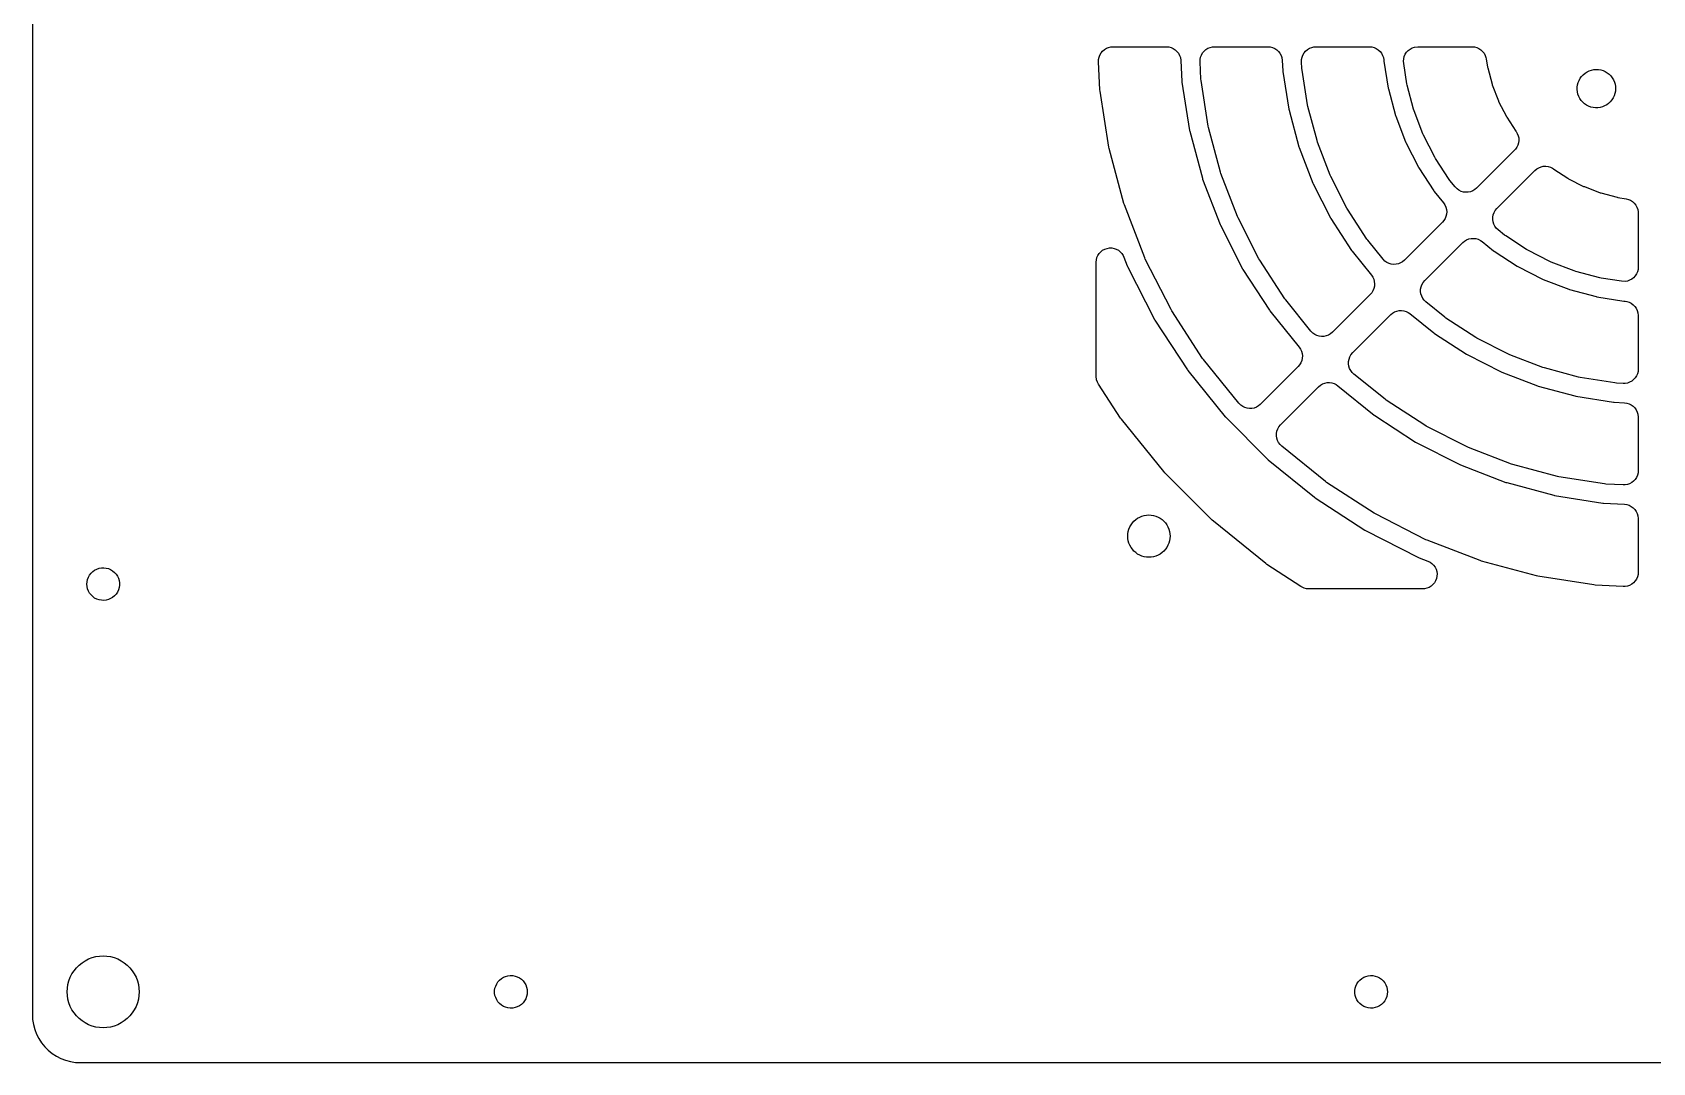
# Model space of a CAD drawing. Header units: metres. Extents: x -319 to 319, y -107 to 107.
# Drawn here: x -318.9 to -150, y -107.4 to 0 of the extents above; entities that cross this region are included whole.
import ezdxf

# ---------------------------------------------------------------- set-up
doc = ezdxf.new("R2010")
doc.units = ezdxf.units.M

msp = doc.modelspace()

# ---------------------------------------------------------------- linework, layer by layer
for p, q in [((-318.875, 102.375), (-318.875, -102.375)), ((-207.142, -1.78891), (-206.931, -1.65976)), ((-206.931, -1.65976), (-206.701, -1.56717)), ((-206.701, -1.56717), (-206.459, -1.51366)), ((-206.459, -1.51366), (-206.257, -1.5)), ((-206.257, -1.5), (-200.678, -1.5)), ((-200.678, -1.5), (-200.431, -1.52046)), ((-200.431, -1.52046), (-200.191, -1.58127)), ((-200.191, -1.58127), (-199.964, -1.68079)), ((-199.964, -1.68079), (-199.757, -1.81628)), ((-196.559, -1.78891), (-196.348, -1.65976)), ((-196.348, -1.65976), (-196.118, -1.56717)), ((-196.118, -1.56717), (-195.876, -1.51366)), ((-195.876, -1.51366), (-195.674, -1.5)), ((-195.674, -1.5), (-190.095, -1.5)), ((-190.095, -1.5), (-189.848, -1.52046)), ((-189.848, -1.52046), (-189.608, -1.58127)), ((-189.608, -1.58127), (-189.381, -1.68079)), ((-189.381, -1.68079), (-189.174, -1.81628)), ((-185.976, -1.78889), (-185.764, -1.65974)), ((-185.764, -1.65974), (-185.535, -1.56715)), ((-185.535, -1.56715), (-185.293, -1.51366)), ((-185.293, -1.51366), (-185.091, -1.5)), ((-185.091, -1.5), (-179.511, -1.5)), ((-179.511, -1.5), (-179.265, -1.52046)), ((-179.265, -1.52046), (-179.024, -1.58127)), ((-179.024, -1.58127), (-178.798, -1.68079)), ((-178.798, -1.68079), (-178.59, -1.81628)), ((-175.273, -1.73752), (-175.054, -1.6214)), ((-175.054, -1.6214), (-174.819, -1.54291)), ((-174.819, -1.54291), (-174.463, -1.5)), ((-174.463, -1.5), (-168.822, -1.5)), ((-168.822, -1.5), (-168.575, -1.52046)), ((-168.575, -1.52046), (-168.335, -1.58127)), ((-168.335, -1.58127), (-168.108, -1.68079)), ((-168.108, -1.68079), (-167.9, -1.81628)), ((-207.755, -3.07851), (-207.748, -2.83087)), ((-207.604, -5.97536), (-207.755, -3.07851)), ((-207.748, -2.83087), (-207.7, -2.58786)), ((-207.7, -2.58786), (-207.612, -2.35609)), ((-207.612, -2.35609), (-207.488, -2.14189)), ((-207.488, -2.14189), (-207.33, -1.9511)), ((-207.33, -1.9511), (-207.142, -1.78891)), ((-199.757, -1.81628), (-199.575, -1.98409)), ((-199.575, -1.98409), (-199.422, -2.17958)), ((-199.422, -2.17958), (-199.305, -2.39746)), ((-199.305, -2.39746), (-199.224, -2.63177)), ((-199.224, -2.63177), (-199.18, -2.92149)), ((-199.18, -2.92149), (-199.065, -5.11745)), ((-197.172, -3.07851), (-197.164, -2.83089)), ((-197.078, -4.86909), (-197.172, -3.07851)), ((-197.164, -2.83089), (-197.116, -2.58788)), ((-197.116, -2.58788), (-197.029, -2.35609)), ((-197.029, -2.35609), (-196.904, -2.14189)), ((-196.904, -2.14189), (-196.746, -1.9511)), ((-196.746, -1.9511), (-196.559, -1.78891)), ((-189.174, -1.81628), (-188.991, -1.98409)), ((-188.991, -1.98409), (-188.839, -2.17958)), ((-188.839, -2.17958), (-188.721, -2.39746)), ((-188.721, -2.39746), (-188.641, -2.63177)), ((-188.641, -2.63177), (-188.597, -2.92149)), ((-188.597, -2.92149), (-188.54, -4.0112)), ((-186.589, -3.07849), (-186.581, -2.83087)), ((-186.553, -3.76282), (-186.589, -3.07849)), ((-186.581, -2.83087), (-186.533, -2.58786)), ((-186.533, -2.58786), (-186.445, -2.35609)), ((-186.445, -2.35609), (-186.321, -2.14188)), ((-186.321, -2.14188), (-186.163, -1.95108)), ((-186.163, -1.95108), (-185.976, -1.78889)), ((-178.59, -1.81628), (-178.408, -1.98409)), ((-178.408, -1.98409), (-178.256, -2.17958)), ((-178.256, -2.17958), (-178.138, -2.39746)), ((-178.138, -2.39746), (-178.057, -2.63177)), ((-178.057, -2.63177), (-178.022, -2.86635)), ((-178.022, -2.86635), (-178.019, -2.866)), ((-178.019, -2.866), (-178.006, -2.98299)), ((-178.006, -2.98299), (-177.557, -5.81731)), ((-175.963, -2.98759), (-175.94, -2.74089)), ((-175.944, -3.23465), (-175.963, -2.98759)), ((-175.607, -5.36279), (-175.944, -3.23465)), ((-175.94, -2.74089), (-175.877, -2.50124)), ((-175.877, -2.50124), (-175.776, -2.27519)), ((-175.776, -2.27519), (-175.639, -2.06892)), ((-175.639, -2.06892), (-175.469, -1.88805)), ((-175.469, -1.88805), (-175.273, -1.73752)), ((-167.9, -1.81628), (-167.718, -1.98409)), ((-167.718, -1.98409), (-167.566, -2.17958)), ((-167.566, -2.17958), (-167.448, -2.39746)), ((-167.448, -2.39746), (-167.368, -2.63177)), ((-167.368, -2.63177), (-167.34, -2.76534)), ((-167.34, -2.76534), (-167.205, -3.61696)), ((-197.062, -5.02524), (-197.078, -4.86909)), ((-196.311, -9.76358), (-197.062, -5.02524)), ((-188.54, -4.0112), (-188.532, -4.08925)), ((-188.532, -4.08925), (-187.909, -8.0177)), ((-186.536, -3.91898), (-186.553, -3.76282)), ((-185.959, -7.56319), (-186.536, -3.91898)), ((-167.205, -3.61696), (-167.189, -3.69386)), ((-167.189, -3.69386), (-166.733, -5.39542)), ((-157.759, -5.22751), (-157.667, -4.99928)), ((-157.667, -4.99928), (-157.547, -4.78416)), ((-157.547, -4.78416), (-157.402, -4.58539)), ((-157.402, -4.58539), (-157.233, -4.40599)), ((-157.233, -4.40599), (-157.044, -4.24869)), ((-157.044, -4.24869), (-156.836, -4.11584)), ((-156.836, -4.11584), (-156.614, -4.00949)), ((-156.614, -4.00949), (-156.381, -3.93123)), ((-156.381, -3.93123), (-156.139, -3.88226)), ((-156.139, -3.88226), (-155.894, -3.86333)), ((-155.894, -3.86333), (-155.648, -3.87469)), ((-155.648, -3.87469), (-155.405, -3.91621)), ((-155.405, -3.91621), (-155.169, -3.98724)), ((-155.169, -3.98724), (-154.944, -4.0867)), ((-154.944, -4.0867), (-154.733, -4.21309)), ((-154.733, -4.21309), (-154.539, -4.3645)), ((-154.539, -4.3645), (-154.365, -4.53862)), ((-154.365, -4.53862), (-154.213, -4.73282)), ((-154.213, -4.73282), (-154.087, -4.94415)), ((-154.087, -4.94415), (-153.987, -5.1694)), ((-207.587, -6.1315), (-207.604, -5.97536)), ((-206.663, -11.964), (-207.587, -6.1315)), ((-199.065, -5.11745), (-199.057, -5.1955)), ((-199.057, -5.1955), (-198.261, -10.2181)), ((-177.557, -5.81731), (-177.541, -5.89426)), ((-177.541, -5.89426), (-176.798, -8.66583)), ((-175.574, -5.51637), (-175.607, -5.36279)), ((-174.906, -8.00992), (-175.574, -5.51637)), ((-166.733, -5.39542), (-166.709, -5.47032)), ((-166.709, -5.47032), (-166.077, -7.1151)), ((-157.861, -5.95546), (-157.857, -5.70924)), ((-157.834, -6.20027), (-157.861, -5.95546)), ((-157.857, -5.70924), (-157.823, -5.46536)), ((-157.778, -6.43997), (-157.834, -6.20027)), ((-157.823, -5.46536), (-157.759, -5.22751)), ((-157.693, -6.67093), (-157.778, -6.43997)), ((-157.58, -6.88963), (-157.693, -6.67093)), ((-154.009, -6.6142), (-154.116, -6.83629)), ((-153.931, -6.38072), (-154.009, -6.6142)), ((-153.987, -5.1694), (-153.916, -5.40518)), ((-153.882, -6.1394), (-153.931, -6.38072)), ((-153.916, -5.40518), (-153.875, -5.6479)), ((-153.863, -5.89389), (-153.882, -6.1394)), ((-153.875, -5.6479), (-153.863, -5.89389)), ((-187.909, -8.0177), (-187.893, -8.09465)), ((-187.893, -8.09465), (-186.864, -11.9363)), ((-185.927, -7.71677), (-185.959, -7.56319)), ((-184.972, -11.2803), (-185.927, -7.71677)), ((-174.858, -8.15924), (-174.906, -8.00992)), ((-173.933, -10.5695), (-174.858, -8.15924)), ((-166.077, -7.1151), (-166.045, -7.18683)), ((-166.045, -7.18683), (-165.245, -8.75652)), ((-157.44, -7.09279), (-157.58, -6.88963)), ((-157.277, -7.2773), (-157.44, -7.09279)), ((-157.093, -7.44037), (-157.277, -7.2773)), ((-156.89, -7.57953), (-157.093, -7.44037)), ((-156.671, -7.69267), (-156.89, -7.57953)), ((-156.44, -7.77808), (-156.671, -7.69267)), ((-156.2, -7.83446), (-156.44, -7.77808)), ((-155.955, -7.86095), (-156.2, -7.83446)), ((-155.709, -7.85716), (-155.955, -7.86095)), ((-155.465, -7.82314), (-155.709, -7.85716)), ((-155.228, -7.75941), (-155.465, -7.82314)), ((-154.999, -7.66693), (-155.228, -7.75941)), ((-154.784, -7.5471), (-154.999, -7.66693)), ((-154.585, -7.40175), (-154.784, -7.5471)), ((-154.406, -7.23308), (-154.585, -7.40175)), ((-154.249, -7.04364), (-154.406, -7.23308)), ((-154.116, -6.83629), (-154.249, -7.04364)), ((-196.279, -9.91716), (-196.311, -9.76358)), ((-195.037, -14.5508), (-196.279, -9.91716)), ((-176.798, -8.66583), (-176.774, -8.74074)), ((-176.774, -8.74074), (-175.746, -11.4198)), ((-165.245, -8.75652), (-165.206, -8.82471)), ((-165.206, -8.82471), (-164.247, -10.3024)), ((-198.261, -10.2181), (-198.245, -10.2951)), ((-198.245, -10.2951), (-196.929, -15.2067)), ((-184.923, -11.4297), (-184.972, -11.2803)), ((-183.601, -14.8742), (-184.923, -11.4297)), ((-175.746, -11.4198), (-175.714, -11.4915)), ((-175.714, -11.4915), (-174.411, -14.0483)), ((-173.869, -10.713), (-173.933, -10.5695)), ((-172.697, -13.0134), (-173.869, -10.713)), ((-164.247, -10.3024), (-164.232, -10.3218)), ((-164.232, -10.3218), (-164.104, -10.5335)), ((-164.044, -11.7372), (-164.151, -11.9606)), ((-164.104, -10.5335), (-164.012, -10.7636)), ((-163.975, -11.4991), (-164.044, -11.7372)), ((-164.012, -10.7636), (-163.959, -11.0056)), ((-163.947, -11.2531), (-163.975, -11.4991)), ((-163.959, -11.0056), (-163.947, -11.2531)), ((-206.631, -12.1176), (-206.663, -11.964)), ((-205.102, -17.8212), (-206.631, -12.1176)), ((-186.864, -11.9363), (-186.839, -12.0112)), ((-186.839, -12.0112), (-185.414, -15.7243)), ((-172.618, -13.1493), (-172.697, -13.0134)), ((-171.212, -15.3145), (-172.618, -13.1493)), ((-164.385, -12.264), (-168.35, -16.2289)), ((-164.293, -12.1634), (-164.385, -12.264)), ((-164.151, -11.9606), (-164.293, -12.1634)), ((-194.989, -14.7001), (-195.037, -14.5508)), ((-193.269, -19.1789), (-194.989, -14.7001)), ((-183.537, -15.0176), (-183.601, -14.8742)), ((-181.862, -18.305), (-183.537, -15.0176)), ((-174.411, -14.0483), (-174.372, -14.1162)), ((-174.372, -14.1162), (-172.809, -16.523)), ((-166.229, -18.3502), (-162.264, -14.3854)), ((-162.264, -14.3854), (-162.075, -14.2252)), ((-162.075, -14.2252), (-161.862, -14.0984)), ((-161.862, -14.0984), (-161.631, -14.0084)), ((-161.631, -14.0084), (-161.389, -13.9575)), ((-161.389, -13.9575), (-161.141, -13.9473)), ((-161.141, -13.9473), (-160.896, -13.9779)), ((-160.896, -13.9779), (-160.658, -14.0486)), ((-160.658, -14.0486), (-160.436, -14.1574)), ((-160.436, -14.1574), (-160.322, -14.2324)), ((-160.322, -14.2324), (-160.302, -14.2466)), ((-160.302, -14.2466), (-158.825, -15.2061)), ((-196.929, -15.2067), (-196.905, -15.2816)), ((-196.905, -15.2816), (-195.082, -20.029)), ((-185.414, -15.7243), (-185.382, -15.796)), ((-185.382, -15.796), (-183.576, -19.34)), ((-172.809, -16.523), (-172.763, -16.5865)), ((-172.763, -16.5865), (-171.798, -17.7773)), ((-171.12, -15.4415), (-171.212, -15.3145)), ((-170.577, -16.1122), (-171.12, -15.4415)), ((-170.38, -16.3129), (-170.577, -16.1122)), ((-170.179, -16.4568), (-170.38, -16.3129)), ((-169.956, -16.5656), (-170.179, -16.4568)), ((-169.719, -16.6363), (-169.956, -16.5656)), ((-169.473, -16.667), (-169.719, -16.6363)), ((-169.225, -16.6567), (-169.473, -16.667)), ((-168.983, -16.6059), (-169.225, -16.6567)), ((-168.752, -16.5158), (-168.983, -16.6059)), ((-168.539, -16.389), (-168.752, -16.5158)), ((-168.35, -16.2289), (-168.539, -16.389)), ((-158.825, -15.2061), (-158.757, -15.2455)), ((-158.757, -15.2455), (-157.187, -16.0453)), ((-157.187, -16.0453), (-157.115, -16.0773)), ((-157.115, -16.0773), (-155.47, -16.7086)), ((-155.47, -16.7086), (-155.395, -16.733)), ((-155.395, -16.733), (-153.694, -17.1889)), ((-205.054, -17.9705), (-205.102, -17.8212)), ((-202.938, -23.4834), (-205.054, -17.9705)), ((-181.784, -18.4409), (-181.862, -18.305)), ((-179.774, -21.5352), (-181.784, -18.4409)), ((-171.798, -17.7773), (-171.659, -17.9821)), ((-171.659, -17.9821), (-171.555, -18.207)), ((-171.555, -18.207), (-171.489, -18.4459)), ((-171.489, -18.4459), (-171.464, -18.6924)), ((-166.53, -18.782), (-166.408, -18.5664)), ((-166.408, -18.5664), (-166.229, -18.3502)), ((-153.694, -17.1889), (-153.617, -17.2052)), ((-153.617, -17.2052), (-152.765, -17.3401)), ((-152.765, -17.3401), (-152.525, -17.399)), ((-152.525, -17.399), (-152.297, -17.4966)), ((-152.297, -17.4966), (-152.088, -17.6304)), ((-152.088, -17.6304), (-151.905, -17.7966)), ((-151.905, -17.7966), (-151.751, -17.9909)), ((-151.751, -17.9909), (-151.631, -18.2078)), ((-151.631, -18.2078), (-151.549, -18.4414)), ((-151.549, -18.4414), (-151.506, -18.6854)), ((-195.082, -20.029), (-195.05, -20.1008)), ((-195.05, -20.1008), (-192.742, -24.6316)), ((-193.205, -19.3223), (-193.269, -19.1789)), ((-191.028, -23.5965), (-193.205, -19.3223)), ((-183.576, -19.34), (-183.537, -19.408)), ((-183.537, -19.408), (-181.371, -22.7437)), ((-171.903, -19.782), (-175.865, -23.7434)), ((-171.763, -19.6196), (-171.903, -19.782)), ((-171.631, -19.4097), (-171.763, -19.6196)), ((-171.536, -19.1809), (-171.631, -19.4097)), ((-171.48, -18.9396), (-171.536, -19.1809)), ((-171.464, -18.6924), (-171.48, -18.9396)), ((-166.665, -19.5059), (-166.66, -19.2582)), ((-166.629, -19.751), (-166.665, -19.5059)), ((-166.66, -19.2582), (-166.615, -19.0147)), ((-166.553, -19.9868), (-166.629, -19.751)), ((-166.615, -19.0147), (-166.53, -18.782)), ((-166.44, -20.2069), (-166.553, -19.9868)), ((-166.291, -20.4053), (-166.44, -20.2069)), ((-151.506, -18.6854), (-151.5, -18.8217)), ((-151.5, -18.8217), (-151.5, -24.4627)), ((-179.682, -21.6622), (-179.774, -21.5352)), ((-178.091, -23.6267), (-179.682, -21.6622)), ((-173.743, -25.8647), (-169.782, -21.9033)), ((-169.782, -21.9033), (-169.593, -21.7432)), ((-169.593, -21.7432), (-169.38, -21.6164)), ((-169.38, -21.6164), (-169.149, -21.5263)), ((-169.149, -21.5263), (-168.907, -21.4755)), ((-168.907, -21.4755), (-168.659, -21.4652)), ((-168.659, -21.4652), (-168.413, -21.4959)), ((-168.413, -21.4959), (-168.176, -21.5666)), ((-168.176, -21.5666), (-167.953, -21.6754)), ((-167.953, -21.6754), (-167.777, -21.7982)), ((-167.777, -21.7982), (-166.586, -22.7626)), ((-166.112, -20.5766), (-166.291, -20.4053)), ((-165.441, -21.1198), (-166.112, -20.5766)), ((-165.314, -21.2121), (-165.441, -21.1198)), ((-163.149, -22.6181), (-165.314, -21.2121)), ((-207.98, -23.7152), (-207.919, -23.4751)), ((-207.919, -23.4751), (-207.819, -23.2482)), ((-207.819, -23.2482), (-207.684, -23.0408)), ((-207.684, -23.0408), (-207.516, -22.8585)), ((-207.516, -22.8585), (-207.32, -22.7064)), ((-207.32, -22.7064), (-207.103, -22.5885)), ((-207.103, -22.5885), (-206.868, -22.508)), ((-206.868, -22.508), (-206.624, -22.4672)), ((-206.624, -22.4672), (-206.376, -22.4672)), ((-206.376, -22.4672), (-206.132, -22.508)), ((-206.132, -22.508), (-205.897, -22.5885)), ((-205.897, -22.5885), (-205.68, -22.7064)), ((-205.68, -22.7064), (-205.484, -22.8585)), ((-205.484, -22.8585), (-205.316, -23.0408)), ((-205.316, -23.0408), (-205.181, -23.2482)), ((-205.181, -23.2482), (-205.1, -23.4246)), ((-205.1, -23.4246), (-204.751, -24.3336)), ((-202.874, -23.6268), (-202.938, -23.4834)), ((-200.193, -28.8883), (-202.874, -23.6268)), ((-190.949, -23.7325), (-191.028, -23.5965)), ((-181.371, -22.7437), (-181.325, -22.8073)), ((-181.325, -22.8073), (-179.313, -25.2918)), ((-177.895, -23.8273), (-178.091, -23.6267)), ((-166.586, -22.7626), (-166.523, -22.8087)), ((-166.523, -22.8087), (-164.116, -24.3717)), ((-163.013, -22.6967), (-163.149, -22.6181)), ((-160.713, -23.8688), (-163.013, -22.6967)), ((-208, -23.9621), (-207.98, -23.7152)), ((-208, -35.8425), (-208, -23.9621)), ((-204.751, -24.3336), (-204.719, -24.4054)), ((-204.719, -24.4054), (-201.907, -29.9233)), ((-192.742, -24.6316), (-192.703, -24.6995)), ((-192.703, -24.6995), (-189.933, -28.9644)), ((-188.336, -27.7558), (-190.949, -23.7325)), ((-179.313, -25.2918), (-179.173, -25.4966)), ((-177.693, -23.9713), (-177.895, -23.8273)), ((-177.471, -24.0801), (-177.693, -23.9713)), ((-177.233, -24.1508), (-177.471, -24.0801)), ((-176.987, -24.1814), (-177.233, -24.1508)), ((-176.74, -24.1712), (-176.987, -24.1814)), ((-176.497, -24.1204), (-176.74, -24.1712)), ((-176.267, -24.0303), (-176.497, -24.1204)), ((-176.054, -23.9035), (-176.267, -24.0303)), ((-175.865, -23.7434), (-176.054, -23.9035)), ((-164.116, -24.3717), (-164.048, -24.4109)), ((-164.048, -24.4109), (-161.491, -25.7137)), ((-160.57, -23.9326), (-160.713, -23.8688)), ((-158.159, -24.8578), (-160.57, -23.9326)), ((-158.01, -24.9063), (-158.159, -24.8578)), ((-155.516, -25.5745), (-158.01, -24.9063)), ((-151.681, -25.1766), (-151.816, -25.384)), ((-151.581, -24.9497), (-151.681, -25.1766)), ((-151.52, -24.7095), (-151.581, -24.9497)), ((-151.5, -24.4627), (-151.52, -24.7095)), ((-179.146, -26.9241), (-179.277, -27.1341)), ((-179.173, -25.4966), (-179.069, -25.7215)), ((-179.051, -26.6954), (-179.146, -26.9241)), ((-179.069, -25.7215), (-179.004, -25.9604)), ((-178.994, -26.4541), (-179.051, -26.6954)), ((-179.004, -25.9604), (-178.979, -26.2069)), ((-178.979, -26.2069), (-178.994, -26.4541)), ((-174.18, -27.0204), (-174.175, -26.7727)), ((-174.175, -26.7727), (-174.129, -26.5291)), ((-174.129, -26.5291), (-174.045, -26.2964)), ((-174.045, -26.2964), (-173.922, -26.0809)), ((-173.922, -26.0809), (-173.743, -25.8647)), ((-161.491, -25.7137), (-161.42, -25.7456)), ((-161.42, -25.7456), (-158.741, -26.774)), ((-158.741, -26.774), (-158.666, -26.7983)), ((-158.666, -26.7983), (-155.894, -27.5409)), ((-155.363, -25.6071), (-155.516, -25.5745)), ((-153.235, -25.9442), (-155.363, -25.6071)), ((-152.876, -25.9575), (-153.235, -25.9442)), ((-152.632, -25.9168), (-152.876, -25.9575)), ((-152.397, -25.8363), (-152.632, -25.9168)), ((-152.18, -25.7184), (-152.397, -25.8363)), ((-151.984, -25.5663), (-152.18, -25.7184)), ((-151.816, -25.384), (-151.984, -25.5663)), ((-188.244, -27.8829), (-188.336, -27.7558)), ((-185.606, -31.1411), (-188.244, -27.8829)), ((-179.418, -27.2964), (-183.379, -31.2578)), ((-179.277, -27.1341), (-179.418, -27.2964)), ((-174.144, -27.2655), (-174.18, -27.0204)), ((-174.068, -27.5013), (-174.144, -27.2655)), ((-173.954, -27.7214), (-174.068, -27.5013)), ((-173.806, -27.9198), (-173.954, -27.7214)), ((-173.627, -28.0911), (-173.806, -27.9198)), ((-171.662, -29.6819), (-173.627, -28.0911)), ((-155.894, -27.5409), (-155.817, -27.5573)), ((-155.817, -27.5573), (-152.983, -28.0062)), ((-152.983, -28.0062), (-152.866, -28.0185)), ((-152.866, -28.0185), (-152.866, -28.0211)), ((-152.866, -28.0211), (-152.676, -28.0469)), ((-152.676, -28.0469), (-152.439, -28.1202)), ((-152.439, -28.1202), (-152.218, -28.2314)), ((-152.218, -28.2314), (-152.018, -28.3776)), ((-152.018, -28.3776), (-151.845, -28.5547)), ((-151.845, -28.5547), (-151.703, -28.7579)), ((-201.907, -29.9233), (-201.868, -29.9912)), ((-201.868, -29.9912), (-198.495, -35.1852)), ((-200.114, -29.0243), (-200.193, -28.8883)), ((-196.898, -33.9766), (-200.114, -29.0243)), ((-189.933, -28.9644), (-189.887, -29.0279)), ((-189.887, -29.0279), (-186.827, -32.8063)), ((-181.258, -33.3792), (-177.296, -29.4178)), ((-177.296, -29.4178), (-177.107, -29.2576)), ((-177.107, -29.2576), (-176.895, -29.1308)), ((-176.895, -29.1308), (-176.664, -29.0408)), ((-176.664, -29.0408), (-176.421, -28.9899)), ((-176.421, -28.9899), (-176.174, -28.9797)), ((-176.174, -28.9797), (-175.928, -29.0103)), ((-175.928, -29.0103), (-175.691, -29.081)), ((-175.691, -29.081), (-175.468, -29.1898)), ((-175.468, -29.1898), (-175.292, -29.3127)), ((-175.292, -29.3127), (-172.807, -31.3246)), ((-171.535, -29.7742), (-171.662, -29.6819)), ((-168.441, -31.7836), (-171.535, -29.7742)), ((-151.703, -28.7579), (-151.597, -28.9816)), ((-151.597, -28.9816), (-151.529, -29.2198)), ((-151.529, -29.2198), (-151.5, -29.5115)), ((-151.5, -29.5115), (-151.5, -35.0907)), ((-185.409, -31.3418), (-185.606, -31.1411)), ((-185.208, -31.4857), (-185.409, -31.3418)), ((-184.985, -31.5946), (-185.208, -31.4857)), ((-184.748, -31.6653), (-184.985, -31.5946)), ((-184.502, -31.6959), (-184.748, -31.6653)), ((-184.254, -31.6857), (-184.502, -31.6959)), ((-184.012, -31.6348), (-184.254, -31.6857)), ((-183.781, -31.5448), (-184.012, -31.6348)), ((-183.568, -31.418), (-183.781, -31.5448)), ((-183.379, -31.2578), (-183.568, -31.418)), ((-172.807, -31.3246), (-172.744, -31.3708)), ((-172.744, -31.3708), (-169.408, -33.5371)), ((-168.305, -31.8621), (-168.441, -31.7836)), ((-165.018, -33.5371), (-168.305, -31.8621)), ((-186.827, -32.8063), (-186.688, -33.011)), ((-186.688, -33.011), (-186.584, -33.2359)), ((-186.584, -33.2359), (-186.518, -33.4749)), ((-186.518, -33.4749), (-186.493, -33.7213)), ((-186.493, -33.7213), (-186.509, -33.9686)), ((-181.559, -33.8109), (-181.437, -33.5953)), ((-181.437, -33.5953), (-181.258, -33.3792)), ((-169.408, -33.5371), (-169.34, -33.5763)), ((-169.34, -33.5763), (-165.796, -35.382)), ((-164.874, -33.601), (-165.018, -33.5371)), ((-161.43, -34.9232), (-164.874, -33.601)), ((-198.495, -35.1852), (-198.449, -35.2486)), ((-198.449, -35.2486), (-194.551, -40.0616)), ((-196.806, -34.1036), (-196.898, -33.9766)), ((-193.12, -38.6556), (-196.806, -34.1036)), ((-186.932, -34.8109), (-190.894, -38.7723)), ((-186.792, -34.6486), (-186.932, -34.8109)), ((-186.66, -34.4386), (-186.792, -34.6486)), ((-186.565, -34.2098), (-186.66, -34.4386)), ((-186.509, -33.9686), (-186.565, -34.2098)), ((-181.694, -34.5348), (-181.689, -34.2871)), ((-181.658, -34.7799), (-181.694, -34.5348)), ((-181.689, -34.2871), (-181.644, -34.0436)), ((-181.582, -35.0157), (-181.658, -34.7799)), ((-181.644, -34.0436), (-181.559, -33.8109)), ((-181.469, -35.2359), (-181.582, -35.0157)), ((-181.32, -35.4342), (-181.469, -35.2359)), ((-181.141, -35.6055), (-181.32, -35.4342)), ((-165.796, -35.382), (-165.724, -35.414)), ((-165.724, -35.414), (-162.011, -36.8393)), ((-161.28, -34.9717), (-161.43, -34.9232)), ((-157.717, -35.9265), (-161.28, -34.9717)), ((-151.52, -35.3376), (-151.581, -35.5778)), ((-151.5, -35.0907), (-151.52, -35.3376)), ((-207.955, -36.2067), (-208, -35.8425)), ((-207.875, -36.4413), (-207.955, -36.2067)), ((-207.758, -36.6595), (-207.875, -36.4413)), ((-205.461, -40.1973), (-207.758, -36.6595)), ((-188.772, -40.8936), (-184.811, -36.9322)), ((-184.811, -36.9322), (-184.622, -36.7721)), ((-184.622, -36.7721), (-184.409, -36.6453)), ((-184.409, -36.6453), (-184.178, -36.5552)), ((-184.178, -36.5552), (-183.936, -36.5044)), ((-183.936, -36.5044), (-183.688, -36.4942)), ((-183.688, -36.4942), (-183.442, -36.5248)), ((-183.442, -36.5248), (-183.205, -36.5955)), ((-183.205, -36.5955), (-182.982, -36.7043)), ((-182.982, -36.7043), (-182.806, -36.8271)), ((-182.806, -36.8271), (-179.028, -39.8868)), ((-177.883, -38.244), (-181.141, -35.6055)), ((-162.011, -36.8393), (-161.936, -36.8637)), ((-161.936, -36.8637), (-158.095, -37.893)), ((-157.563, -35.9592), (-157.717, -35.9265)), ((-153.919, -36.5364), (-157.563, -35.9592)), ((-153.763, -36.5528), (-153.919, -36.5364)), ((-153.078, -36.5887), (-153.763, -36.5528)), ((-152.876, -36.5856), (-153.078, -36.5887)), ((-152.632, -36.5448), (-152.876, -36.5856)), ((-152.397, -36.4644), (-152.632, -36.5448)), ((-152.18, -36.3465), (-152.397, -36.4644)), ((-151.984, -36.1943), (-152.18, -36.3465)), ((-151.816, -36.012), (-151.984, -36.1943)), ((-151.681, -35.8046), (-151.816, -36.012)), ((-151.581, -35.5778), (-151.681, -35.8046)), ((-192.924, -38.8562), (-193.12, -38.6556)), ((-190.894, -38.7723), (-191.083, -38.9324)), ((-177.756, -38.3363), (-177.883, -38.244)), ((-173.732, -40.9491), (-177.756, -38.3363)), ((-158.095, -37.893), (-158.018, -37.9094)), ((-158.018, -37.9094), (-154.089, -38.5316)), ((-154.089, -38.5316), (-154.011, -38.5398)), ((-154.011, -38.5398), (-152.921, -38.5969)), ((-152.921, -38.5969), (-152.676, -38.6302)), ((-152.676, -38.6302), (-152.439, -38.7036)), ((-152.439, -38.7036), (-152.218, -38.8148)), ((-152.218, -38.8148), (-152.018, -38.961)), ((-205.368, -40.3243), (-205.461, -40.1973)), ((-200.955, -45.7745), (-205.368, -40.3243)), ((-194.551, -40.0616), (-194.499, -40.1199)), ((-194.499, -40.1199), (-190.12, -44.4989)), ((-192.722, -39.0002), (-192.924, -38.8562)), ((-192.5, -39.109), (-192.722, -39.0002)), ((-192.262, -39.1797), (-192.5, -39.109)), ((-192.016, -39.2103), (-192.262, -39.1797)), ((-191.769, -39.2001), (-192.016, -39.2103)), ((-191.526, -39.1493), (-191.769, -39.2001)), ((-191.295, -39.0592), (-191.526, -39.1493)), ((-191.083, -38.9324), (-191.295, -39.0592)), ((-179.028, -39.8868), (-178.964, -39.9329)), ((-178.964, -39.9329), (-174.7, -42.7025)), ((-152.018, -38.961), (-151.845, -39.1381)), ((-151.845, -39.1381), (-151.703, -39.3413)), ((-151.703, -39.3413), (-151.597, -39.565)), ((-151.597, -39.565), (-151.529, -39.8032)), ((-151.529, -39.8032), (-151.5, -40.0948)), ((-151.5, -40.0948), (-151.5, -45.6741)), ((-189.209, -42.0493), (-189.204, -41.8016)), ((-189.173, -42.2944), (-189.209, -42.0493)), ((-189.204, -41.8016), (-189.158, -41.558)), ((-189.158, -41.558), (-189.073, -41.3253)), ((-189.073, -41.3253), (-188.951, -41.1098)), ((-188.951, -41.1098), (-188.772, -40.8936)), ((-173.597, -41.0276), (-173.732, -40.9491)), ((-169.322, -43.2054), (-173.597, -41.0276)), ((-189.097, -42.5302), (-189.173, -42.2944)), ((-188.983, -42.7503), (-189.097, -42.5302)), ((-188.835, -42.9487), (-188.983, -42.7503)), ((-188.656, -43.12), (-188.835, -42.9487)), ((-184.104, -46.8061), (-188.656, -43.12)), ((-174.7, -42.7025), (-174.632, -42.7418)), ((-174.632, -42.7418), (-170.101, -45.0504)), ((-169.179, -43.2693), (-169.322, -43.2054)), ((-164.7, -44.9885), (-169.179, -43.2693)), ((-190.12, -44.4989), (-190.062, -44.5514)), ((-190.062, -44.5514), (-185.249, -48.4489)), ((-170.101, -45.0504), (-170.029, -45.0823)), ((-170.029, -45.0823), (-165.282, -46.9047)), ((-164.551, -45.037), (-164.7, -44.9885)), ((-159.917, -46.2786), (-164.551, -45.037)), ((-200.85, -45.8911), (-200.955, -45.7745)), ((-195.891, -50.8497), (-200.85, -45.8911)), ((-183.977, -46.8984), (-184.104, -46.8061)), ((-179.024, -50.1145), (-183.977, -46.8984)), ((-165.282, -46.9047), (-165.207, -46.929)), ((-165.207, -46.929), (-160.295, -48.2451)), ((-159.764, -46.3113), (-159.917, -46.2786)), ((-155.025, -47.0618), (-159.764, -46.3113)), ((-154.869, -47.0782), (-155.025, -47.0618)), ((-153.079, -47.172), (-154.869, -47.0782)), ((-152.876, -47.1689), (-153.079, -47.172)), ((-152.632, -47.1282), (-152.876, -47.1689)), ((-152.397, -47.0477), (-152.632, -47.1282)), ((-152.18, -46.9298), (-152.397, -47.0477)), ((-151.984, -46.7776), (-152.18, -46.9298)), ((-151.816, -46.5954), (-151.984, -46.7776)), ((-151.681, -46.388), (-151.816, -46.5954)), ((-151.581, -46.1611), (-151.681, -46.388)), ((-151.52, -45.9209), (-151.581, -46.1611)), ((-151.5, -45.6741), (-151.52, -45.9209)), ((-185.249, -48.4489), (-185.185, -48.495)), ((-185.185, -48.495), (-179.991, -51.868)), ((-160.295, -48.2451), (-160.218, -48.2614)), ((-160.218, -48.2614), (-155.195, -49.0569)), ((-203.874, -50.7773), (-203.672, -50.6343)), ((-203.672, -50.6343), (-203.456, -50.5147)), ((-203.456, -50.5147), (-203.228, -50.4202)), ((-203.228, -50.4202), (-202.99, -50.3518)), ((-202.99, -50.3518), (-202.747, -50.3104)), ((-202.747, -50.3104), (-202.5, -50.2965)), ((-202.5, -50.2965), (-202.253, -50.3104)), ((-202.253, -50.3104), (-202.01, -50.3518)), ((-202.01, -50.3518), (-201.772, -50.4202)), ((-201.772, -50.4202), (-201.544, -50.5147)), ((-201.544, -50.5147), (-201.328, -50.6343)), ((-201.328, -50.6343), (-201.126, -50.7773)), ((-178.888, -50.193), (-179.024, -50.1145)), ((-173.627, -52.8738), (-178.888, -50.193)), ((-155.195, -49.0569), (-155.117, -49.0651)), ((-155.117, -49.0651), (-152.921, -49.1802)), ((-152.921, -49.1802), (-152.676, -49.2136)), ((-152.676, -49.2136), (-152.439, -49.2869)), ((-152.439, -49.2869), (-152.218, -49.3981)), ((-152.218, -49.3981), (-152.018, -49.5443)), ((-152.018, -49.5443), (-151.845, -49.7214)), ((-151.845, -49.7214), (-151.703, -49.9246)), ((-151.703, -49.9246), (-151.597, -50.1483)), ((-151.597, -50.1483), (-151.529, -50.3865)), ((-151.529, -50.3865), (-151.5, -50.6782)), ((-204.703, -52.5), (-204.69, -52.2533)), ((-204.69, -52.2533), (-204.648, -52.0097)), ((-204.648, -52.0097), (-204.58, -51.7722)), ((-204.58, -51.7722), (-204.485, -51.5439)), ((-204.485, -51.5439), (-204.366, -51.3277)), ((-204.366, -51.3277), (-204.223, -51.1262)), ((-204.223, -51.1262), (-204.058, -50.9419)), ((-204.058, -50.9419), (-203.874, -50.7773)), ((-201.126, -50.7773), (-200.942, -50.9419)), ((-200.942, -50.9419), (-200.777, -51.1262)), ((-200.777, -51.1262), (-200.634, -51.3277)), ((-200.634, -51.3277), (-200.515, -51.5439)), ((-200.515, -51.5439), (-200.42, -51.7722)), ((-200.42, -51.7722), (-200.352, -52.0097)), ((-200.352, -52.0097), (-200.31, -52.2533)), ((-200.31, -52.2533), (-200.297, -52.5)), ((-195.774, -50.9548), (-195.891, -50.8497)), ((-190.324, -55.3682), (-195.774, -50.9548)), ((-179.991, -51.868), (-179.923, -51.9072)), ((-179.923, -51.9072), (-174.405, -54.7187)), ((-151.5, -50.6782), (-151.5, -56.2574)), ((-204.69, -52.7467), (-204.703, -52.5)), ((-204.648, -52.9903), (-204.69, -52.7467)), ((-204.58, -53.2278), (-204.648, -52.9903)), ((-204.485, -53.456), (-204.58, -53.2278)), ((-204.366, -53.6723), (-204.485, -53.456)), ((-204.223, -53.8738), (-204.366, -53.6723)), ((-204.058, -54.0581), (-204.223, -53.8738)), ((-200.777, -53.8738), (-200.942, -54.0581)), ((-200.634, -53.6723), (-200.777, -53.8738)), ((-200.515, -53.456), (-200.634, -53.6723)), ((-200.42, -53.2278), (-200.515, -53.456)), ((-200.352, -52.9903), (-200.42, -53.2278)), ((-200.31, -52.7467), (-200.352, -52.9903)), ((-200.297, -52.5), (-200.31, -52.7467)), ((-173.483, -52.9377), (-173.627, -52.8738)), ((-167.971, -55.0539), (-173.483, -52.9377)), ((-203.874, -54.2227), (-204.058, -54.0581)), ((-203.672, -54.3657), (-203.874, -54.2227)), ((-203.456, -54.4852), (-203.672, -54.3657)), ((-203.228, -54.5798), (-203.456, -54.4852)), ((-202.99, -54.6482), (-203.228, -54.5798)), ((-202.747, -54.6896), (-202.99, -54.6482)), ((-202.5, -54.7035), (-202.747, -54.6896)), ((-202.253, -54.6896), (-202.5, -54.7035)), ((-202.01, -54.6482), (-202.253, -54.6896)), ((-201.772, -54.5798), (-202.01, -54.6482)), ((-201.544, -54.4852), (-201.772, -54.5798)), ((-201.328, -54.3657), (-201.544, -54.4852)), ((-201.126, -54.2227), (-201.328, -54.3657)), ((-200.942, -54.0581), (-201.126, -54.2227)), ((-190.197, -55.4605), (-190.324, -55.3682)), ((-186.659, -57.758), (-190.197, -55.4605)), ((-174.405, -54.7187), (-174.334, -54.7507)), ((-174.334, -54.7507), (-173.425, -55.0996)), ((-173.425, -55.0996), (-173.201, -55.2072)), ((-173.201, -55.2072), (-172.999, -55.3501)), ((-172.999, -55.3501), (-172.823, -55.5243)), ((-172.823, -55.5243), (-172.678, -55.7251)), ((-172.678, -55.7251), (-172.568, -55.9471)), ((-167.821, -55.1024), (-167.971, -55.0539)), ((-162.118, -56.6307), (-167.821, -55.1024)), ((-313.2, -57.5), (-313.182, -57.2525)), ((-313.182, -57.2525), (-313.128, -57.0102)), ((-313.128, -57.0102), (-313.039, -56.7784)), ((-313.039, -56.7784), (-312.918, -56.562)), ((-312.918, -56.562), (-312.766, -56.3656)), ((-312.766, -56.3656), (-312.587, -56.1933)), ((-312.587, -56.1933), (-312.386, -56.0489)), ((-312.386, -56.0489), (-312.165, -55.9354)), ((-312.165, -55.9354), (-311.93, -55.8553)), ((-311.93, -55.8553), (-311.686, -55.8102)), ((-311.686, -55.8102), (-311.438, -55.8011)), ((-311.438, -55.8011), (-311.191, -55.8283)), ((-311.191, -55.8283), (-310.951, -55.8911)), ((-310.951, -55.8911), (-310.723, -55.9881)), ((-310.723, -55.9881), (-310.511, -56.1174)), ((-310.511, -56.1174), (-310.32, -56.2762)), ((-310.32, -56.2762), (-310.154, -56.461)), ((-310.154, -56.461), (-310.018, -56.668)), ((-310.018, -56.668), (-309.912, -56.8927)), ((-309.912, -56.8927), (-309.841, -57.1304)), ((-309.841, -57.1304), (-309.805, -57.3759)), ((-309.805, -57.3759), (-309.805, -57.6241)), ((-172.737, -57.3649), (-172.896, -57.5548)), ((-172.611, -57.1514), (-172.737, -57.3649)), ((-172.522, -56.9201), (-172.611, -57.1514)), ((-172.568, -55.9471), (-172.496, -56.1841)), ((-172.473, -56.6773), (-172.522, -56.9201)), ((-172.496, -56.1841), (-172.464, -56.4297)), ((-172.464, -56.4297), (-172.473, -56.6773)), ((-161.964, -56.6633), (-162.118, -56.6307)), ((-156.132, -57.5871), (-161.964, -56.6633)), ((-151.984, -57.361), (-152.18, -57.5131)), ((-151.816, -57.1787), (-151.984, -57.361)), ((-151.681, -56.9713), (-151.816, -57.1787)), ((-151.581, -56.7444), (-151.681, -56.9713)), ((-151.52, -56.5043), (-151.581, -56.7444)), ((-151.5, -56.2574), (-151.52, -56.5043)), ((-313.182, -57.7475), (-313.2, -57.5)), ((-313.128, -57.9898), (-313.182, -57.7475)), ((-313.039, -58.2216), (-313.128, -57.9898)), ((-312.918, -58.438), (-313.039, -58.2216)), ((-312.766, -58.6344), (-312.918, -58.438)), ((-312.587, -58.8067), (-312.766, -58.6344)), ((-312.386, -58.9511), (-312.587, -58.8067)), ((-312.165, -59.0646), (-312.386, -58.9511)), ((-311.93, -59.1447), (-312.165, -59.0646)), ((-310.723, -59.0119), (-310.951, -59.1089)), ((-310.511, -58.8826), (-310.723, -59.0119)), ((-310.32, -58.7238), (-310.511, -58.8826)), ((-310.154, -58.539), (-310.32, -58.7238)), ((-310.018, -58.332), (-310.154, -58.539)), ((-309.912, -58.1073), (-310.018, -58.332)), ((-309.841, -57.8696), (-309.912, -58.1073)), ((-309.805, -57.6241), (-309.841, -57.8696)), ((-186.33, -57.9187), (-186.659, -57.758)), ((-186.089, -57.9795), (-186.33, -57.9187)), ((-185.843, -58), (-186.089, -57.9795)), ((-173.962, -58), (-185.843, -58)), ((-173.768, -57.9874), (-173.962, -58)), ((-173.526, -57.9353), (-173.768, -57.9874)), ((-173.296, -57.8439), (-173.526, -57.9353)), ((-173.084, -57.716), (-173.296, -57.8439)), ((-172.896, -57.5548), (-173.084, -57.716)), ((-155.975, -57.6035), (-156.132, -57.5871)), ((-153.079, -57.7553), (-155.975, -57.6035)), ((-152.876, -57.7522), (-153.079, -57.7553)), ((-152.632, -57.7115), (-152.876, -57.7522)), ((-152.397, -57.631), (-152.632, -57.7115)), ((-152.18, -57.5131), (-152.397, -57.631)), ((-311.686, -59.1898), (-311.93, -59.1447)), ((-311.438, -59.1989), (-311.686, -59.1898)), ((-311.191, -59.1717), (-311.438, -59.1989)), ((-310.951, -59.1089), (-311.191, -59.1717)), ((-311.892, -96.2705), (-311.5, -96.25)), ((-311.5, -96.25), (-311.108, -96.2705)), ((-314.748, -98.125), (-314.534, -97.7958)), ((-314.534, -97.7958), (-314.287, -97.4908)), ((-314.287, -97.4908), (-314.009, -97.2132)), ((-314.009, -97.2132), (-313.704, -96.9662)), ((-313.704, -96.9662), (-313.375, -96.7524)), ((-313.375, -96.7524), (-313.025, -96.5742)), ((-313.025, -96.5742), (-312.659, -96.4335)), ((-312.659, -96.4335), (-312.28, -96.3319)), ((-312.28, -96.3319), (-311.892, -96.2705)), ((-311.108, -96.2705), (-310.72, -96.3319)), ((-310.72, -96.3319), (-310.341, -96.4335)), ((-310.341, -96.4335), (-309.975, -96.5742)), ((-309.975, -96.5742), (-309.625, -96.7524)), ((-309.625, -96.7524), (-309.296, -96.9662)), ((-309.296, -96.9662), (-308.991, -97.2132)), ((-308.991, -97.2132), (-308.713, -97.4908)), ((-308.713, -97.4908), (-308.466, -97.7958)), ((-308.466, -97.7958), (-308.252, -98.125)), ((-315.25, -100), (-315.229, -99.608)), ((-315.229, -99.608), (-315.168, -99.2203)), ((-315.168, -99.2203), (-315.066, -98.8412)), ((-315.066, -98.8412), (-314.926, -98.4747)), ((-314.926, -98.4747), (-314.748, -98.125)), ((-308.252, -98.125), (-308.074, -98.4747)), ((-308.074, -98.4747), (-307.934, -98.8412)), ((-307.934, -98.8412), (-307.832, -99.2203)), ((-307.832, -99.2203), (-307.771, -99.608)), ((-307.771, -99.608), (-307.75, -100)), ((-270.695, -99.8759), (-270.659, -99.6304)), ((-270.659, -99.6304), (-270.588, -99.3927)), ((-270.588, -99.3927), (-270.482, -99.168)), ((-270.482, -99.168), (-270.346, -98.961)), ((-270.346, -98.961), (-270.18, -98.7762)), ((-270.18, -98.7762), (-269.989, -98.6174)), ((-269.989, -98.6174), (-269.777, -98.4881)), ((-269.777, -98.4881), (-269.549, -98.3911)), ((-269.549, -98.3911), (-269.309, -98.3283)), ((-269.309, -98.3283), (-269.062, -98.3011)), ((-269.062, -98.3011), (-268.814, -98.3102)), ((-268.814, -98.3102), (-268.57, -98.3553)), ((-268.57, -98.3553), (-268.335, -98.4354)), ((-268.335, -98.4354), (-268.114, -98.5489)), ((-268.114, -98.5489), (-267.913, -98.6933)), ((-267.913, -98.6933), (-267.734, -98.8656)), ((-267.734, -98.8656), (-267.582, -99.062)), ((-267.582, -99.062), (-267.461, -99.2784)), ((-267.461, -99.2784), (-267.372, -99.5102)), ((-267.372, -99.5102), (-267.318, -99.7525)), ((-181.029, -99.8759), (-180.993, -99.6304)), ((-180.993, -99.6304), (-180.921, -99.3927)), ((-180.921, -99.3927), (-180.816, -99.168)), ((-180.816, -99.168), (-180.679, -98.961)), ((-180.679, -98.961), (-180.513, -98.7762)), ((-180.513, -98.7762), (-180.322, -98.6174)), ((-180.322, -98.6174), (-180.111, -98.4881)), ((-180.111, -98.4881), (-179.882, -98.3911)), ((-179.882, -98.3911), (-179.642, -98.3283)), ((-179.642, -98.3283), (-179.395, -98.3011)), ((-179.395, -98.3011), (-179.147, -98.3102)), ((-179.147, -98.3102), (-178.903, -98.3553)), ((-178.903, -98.3553), (-178.668, -98.4354)), ((-178.668, -98.4354), (-178.448, -98.5489)), ((-178.448, -98.5489), (-178.246, -98.6933)), ((-178.246, -98.6933), (-178.067, -98.8656)), ((-178.067, -98.8656), (-177.916, -99.062)), ((-177.916, -99.062), (-177.794, -99.2784)), ((-177.794, -99.2784), (-177.705, -99.5102)), ((-177.705, -99.5102), (-177.651, -99.7525)), ((-315.229, -100.392), (-315.25, -100)), ((-315.168, -100.78), (-315.229, -100.392)), ((-315.066, -101.159), (-315.168, -100.78)), ((-314.926, -101.525), (-315.066, -101.159)), ((-307.934, -101.159), (-308.074, -101.525)), ((-307.832, -100.78), (-307.934, -101.159)), ((-307.771, -100.392), (-307.832, -100.78)), ((-307.75, -100), (-307.771, -100.392)), ((-270.695, -100.124), (-270.695, -99.8759)), ((-270.659, -100.37), (-270.695, -100.124)), ((-270.588, -100.607), (-270.659, -100.37)), ((-270.482, -100.832), (-270.588, -100.607)), ((-270.346, -101.039), (-270.482, -100.832)), ((-270.18, -101.224), (-270.346, -101.039)), ((-269.989, -101.383), (-270.18, -101.224)), ((-267.913, -101.307), (-268.114, -101.451)), ((-267.734, -101.134), (-267.913, -101.307)), ((-267.582, -100.938), (-267.734, -101.134)), ((-267.461, -100.722), (-267.582, -100.938)), ((-267.372, -100.49), (-267.461, -100.722)), ((-267.318, -100.248), (-267.372, -100.49)), ((-267.318, -99.7525), (-267.3, -100)), ((-267.3, -100), (-267.318, -100.248)), ((-181.029, -100.124), (-181.029, -99.8759)), ((-180.993, -100.37), (-181.029, -100.124)), ((-180.921, -100.607), (-180.993, -100.37)), ((-180.816, -100.832), (-180.921, -100.607)), ((-180.679, -101.039), (-180.816, -100.832)), ((-180.513, -101.224), (-180.679, -101.039)), ((-180.322, -101.383), (-180.513, -101.224)), ((-178.246, -101.307), (-178.448, -101.451)), ((-178.067, -101.134), (-178.246, -101.307)), ((-177.916, -100.938), (-178.067, -101.134)), ((-177.794, -100.722), (-177.916, -100.938)), ((-177.705, -100.49), (-177.794, -100.722)), ((-177.651, -100.248), (-177.705, -100.49)), ((-177.651, -99.7525), (-177.633, -100)), ((-177.633, -100), (-177.651, -100.248)), ((-318.875, -102.375), (-318.848, -102.898)), ((-318.848, -102.898), (-318.766, -103.415)), ((-314.748, -101.875), (-314.926, -101.525)), ((-314.534, -102.204), (-314.748, -101.875)), ((-314.287, -102.509), (-314.534, -102.204)), ((-314.009, -102.787), (-314.287, -102.509)), ((-313.704, -103.034), (-314.009, -102.787)), ((-308.991, -102.787), (-309.296, -103.034)), ((-308.713, -102.509), (-308.991, -102.787)), ((-308.466, -102.204), (-308.713, -102.509)), ((-308.252, -101.875), (-308.466, -102.204)), ((-308.074, -101.525), (-308.252, -101.875)), ((-269.777, -101.512), (-269.989, -101.383)), ((-269.549, -101.609), (-269.777, -101.512)), ((-269.309, -101.672), (-269.549, -101.609)), ((-269.062, -101.699), (-269.309, -101.672)), ((-268.814, -101.69), (-269.062, -101.699)), ((-268.57, -101.645), (-268.814, -101.69)), ((-268.335, -101.565), (-268.57, -101.645)), ((-268.114, -101.451), (-268.335, -101.565)), ((-180.111, -101.512), (-180.322, -101.383)), ((-179.882, -101.609), (-180.111, -101.512)), ((-179.642, -101.672), (-179.882, -101.609)), ((-179.395, -101.699), (-179.642, -101.672)), ((-179.147, -101.69), (-179.395, -101.699)), ((-178.903, -101.645), (-179.147, -101.69)), ((-178.668, -101.565), (-178.903, -101.645)), ((-178.448, -101.451), (-178.668, -101.565)), ((-318.766, -103.415), (-318.63, -103.92)), ((-318.63, -103.92), (-318.443, -104.409)), ((-318.443, -104.409), (-318.205, -104.875)), ((-313.375, -103.248), (-313.704, -103.034)), ((-313.025, -103.426), (-313.375, -103.248)), ((-312.659, -103.566), (-313.025, -103.426)), ((-312.28, -103.668), (-312.659, -103.566)), ((-311.892, -103.729), (-312.28, -103.668)), ((-311.5, -103.75), (-311.892, -103.729)), ((-311.108, -103.729), (-311.5, -103.75)), ((-310.72, -103.668), (-311.108, -103.729)), ((-310.341, -103.566), (-310.72, -103.668)), ((-309.975, -103.426), (-310.341, -103.566)), ((-309.625, -103.248), (-309.975, -103.426)), ((-309.296, -103.034), (-309.625, -103.248)), ((-318.205, -104.875), (-317.92, -105.314)), ((-317.92, -105.314), (-317.591, -105.721)), ((-317.591, -105.721), (-317.221, -106.091)), ((-317.221, -106.091), (-316.814, -106.42)), ((-316.814, -106.42), (-316.375, -106.705)), ((-316.375, -106.705), (-315.909, -106.943)), ((-315.909, -106.943), (-315.42, -107.13)), ((-315.42, -107.13), (-314.915, -107.266)), ((-314.915, -107.266), (-314.398, -107.348)), ((-314.398, -107.348), (-313.875, -107.375)), ((-313.875, -107.375), (313.875, -107.375))]:
    msp.add_line(p, q)

doc.saveas('drawing.dxf')
